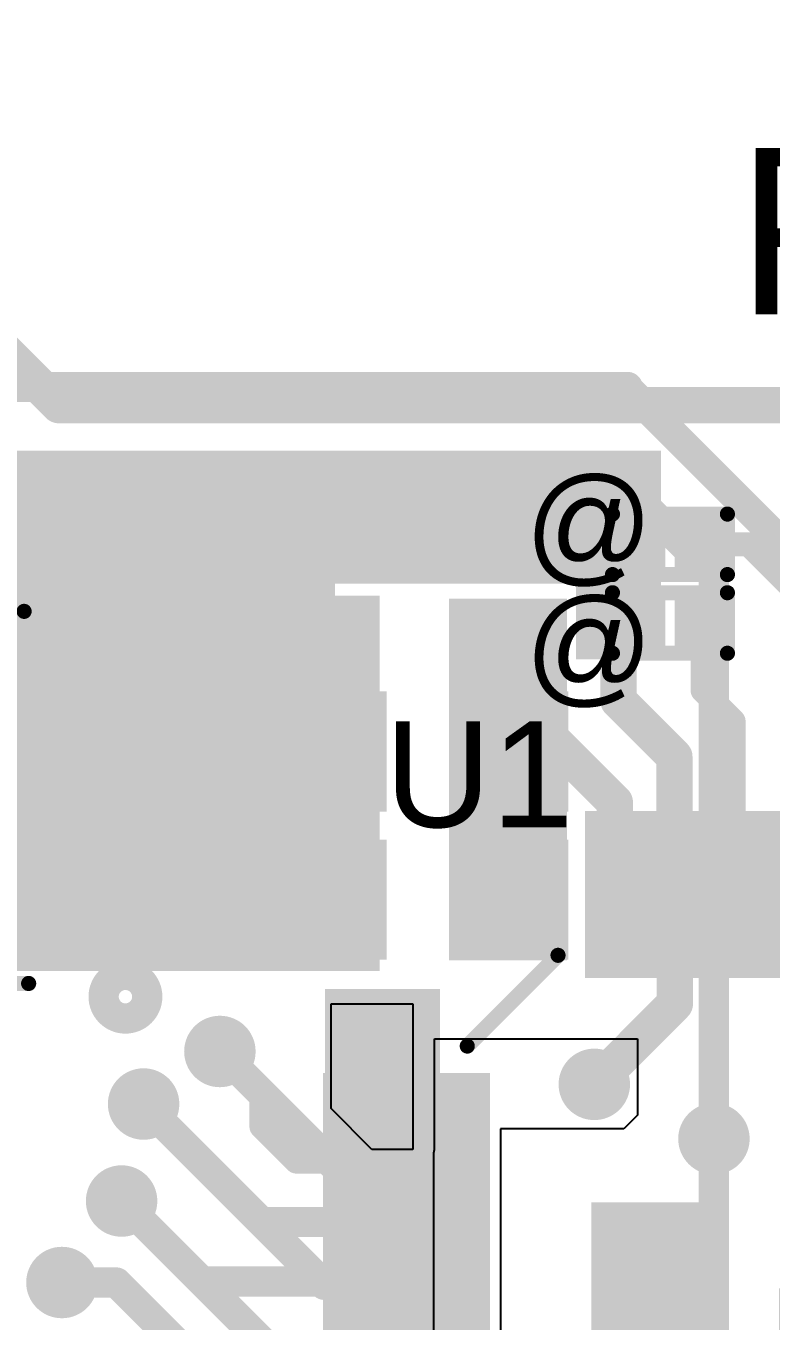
# Model space of a CAD drawing. Header units: millimetres. Extents: x -1.41 to 1.31, y -1.41 to 1.41.
# Drawn here: x -0.4249 to -0.1786, y 0.0277 to 0.4558 of the extents above; entities that cross this region are included whole.
import ezdxf

# ---------------------------------------------------------------- set-up
doc = ezdxf.new("R2010")
doc.units = ezdxf.units.MM
doc.header["$MEASUREMENT"] = 0
for name, color, linetype in [('BottomLayer', 5, 'Continuous'), ('BottomPaste', 16, 'Continuous'), ('BottomSolder', 6, 'Continuous'), ('Mechanical2', 216, 'Continuous'), ('TopLayer', 1, 'Continuous'), ('TopOverlay', 2, 'Continuous'), ('TopPaste', 8, 'Continuous'), ('TopSolder', 216, 'Continuous'), ('ViaHoleLayer', 16, 'Continuous')]:
    doc.layers.add(name, color=color, linetype=linetype)
doc.styles.add('Arial', font='', dxfattribs={"height": 0.2})
doc.styles.get('Arial').set_extended_font_data('Arial')

# ---------------------------------------------------------------- blocks, each defined once
blk = doc.blocks.new('R___0603_B_11')
at = {"layer": 'BottomLayer'}
for points in [[(-0.045, -0.0175), (-0.045, 0.0175), (-0.015, 0.0175), (-0.015, -0.0175)], [(0.015, -0.0175), (0.015, 0.0175), (0.045, 0.0175), (0.045, -0.0175)]]:
    blk.add_hatch(color=5, dxfattribs=at).paths.add_polyline_path(points)
at = {"layer": 'BottomPaste'}
for points in [[(-0.045, -0.0175), (-0.045, 0.0175), (-0.015, 0.0175), (-0.015, -0.0175)], [(0.015, -0.0175), (0.015, 0.0175), (0.045, 0.0175), (0.045, -0.0175)]]:
    blk.add_hatch(color=16, dxfattribs=at).paths.add_polyline_path(points)
at = {"layer": 'BottomSolder'}
for points in [[(-0.049, -0.0215), (-0.049, 0.0215), (-0.011, 0.0215), (-0.011, -0.0215)], [(0.011, -0.0215), (0.011, 0.0215), (0.049, 0.0215), (0.049, -0.0215)]]:
    blk.add_hatch(color=6, dxfattribs=at).paths.add_polyline_path(points)
blk = doc.blocks.new('LQFP_100_16')
at = {"layer": 'TopLayer'}
for points in [[(-0.242126, 0.28149605), (-0.242126, 0.32874015), (-0.230315, 0.32874015), (-0.230315, 0.28149605)], [(-0.2224409, 0.28149605), (-0.2224409, 0.32874015), (-0.2106299, 0.32874015), (-0.2106299, 0.28149605)], [(-0.2027558, 0.28149605), (-0.2027558, 0.32874015), (-0.1909448, 0.32874015), (-0.1909448, 0.28149605)], [(-0.32874015, 0.242126), (-0.28149605, 0.242126), (-0.28149605, 0.230315), (-0.32874015, 0.230315)], [(-0.32874015, 0.222441), (-0.28149605, 0.222441), (-0.28149605, 0.21063), (-0.32874015, 0.21063)], [(-0.32874015, 0.2027559), (-0.28149605, 0.2027559), (-0.28149605, 0.1909449), (-0.32874015, 0.1909449)], [(-0.32874015, 0.1830709), (-0.28149605, 0.1830709), (-0.28149605, 0.1712599), (-0.32874015, 0.1712599)]]:
    blk.add_hatch(color=1, dxfattribs=at).paths.add_polyline_path(points)
at = {"layer": 'TopPaste'}
for points in [[(-0.242126, 0.28149605), (-0.242126, 0.32874015), (-0.230315, 0.32874015), (-0.230315, 0.28149605)], [(-0.2224409, 0.28149605), (-0.2224409, 0.32874015), (-0.2106299, 0.32874015), (-0.2106299, 0.28149605)], [(-0.2027558, 0.28149605), (-0.2027558, 0.32874015), (-0.1909448, 0.32874015), (-0.1909448, 0.28149605)], [(-0.32874015, 0.242126), (-0.28149605, 0.242126), (-0.28149605, 0.230315), (-0.32874015, 0.230315)], [(-0.32874015, 0.222441), (-0.28149605, 0.222441), (-0.28149605, 0.21063), (-0.32874015, 0.21063)], [(-0.32874015, 0.2027559), (-0.28149605, 0.2027559), (-0.28149605, 0.1909449), (-0.32874015, 0.1909449)], [(-0.32874015, 0.1830709), (-0.28149605, 0.1830709), (-0.28149605, 0.1712599), (-0.32874015, 0.1712599)]]:
    blk.add_hatch(color=8, dxfattribs=at).paths.add_polyline_path(points)
at = {"layer": 'TopSolder'}
for points in [[(-0.246126, 0.27749605), (-0.246126, 0.33274015), (-0.226315, 0.33274015), (-0.226315, 0.27749605)], [(-0.2264409, 0.27749605), (-0.2264409, 0.33274015), (-0.2066299, 0.33274015), (-0.2066299, 0.27749605)], [(-0.2067558, 0.27749605), (-0.2067558, 0.33274015), (-0.1869448, 0.33274015), (-0.1869448, 0.27749605)], [(-0.1870708, 0.27749605), (-0.1870708, 0.33274015), (-0.1672598, 0.33274015), (-0.1672598, 0.27749605)], [(-0.33274015, 0.246126), (-0.27749605, 0.246126), (-0.27749605, 0.226315), (-0.33274015, 0.226315)], [(-0.33274015, 0.226441), (-0.27749605, 0.226441), (-0.27749605, 0.20663), (-0.33274015, 0.20663)], [(-0.33274015, 0.2067559), (-0.27749605, 0.2067559), (-0.27749605, 0.1869449), (-0.33274015, 0.1869449)], [(-0.33274015, 0.1870709), (-0.27749605, 0.1870709), (-0.27749605, 0.1672599), (-0.33274015, 0.1672599)], [(-0.33274015, 0.1673858), (-0.27749605, 0.1673858), (-0.27749605, 0.1475748), (-0.33274015, 0.1475748)]]:
    blk.add_hatch(color=216, dxfattribs=at).paths.add_polyline_path(points)
at = {"layer": 'TopOverlay', "const_width": 0.005}
blk.add_lwpolyline([(-0.285, 0.255), (-0.255, 0.285)], dxfattribs=at)
at = {"layer": 'TopOverlay'}
for points, const_width in [([(-0.25625, 0.285, 1), (-0.25375, 0.285, 1)], 0.0025), ([(-0.31, 0.255, 1), (-0.32, 0.255, 1)], 0.01), ([(-0.3225, 0.255, 1), (-0.3175, 0.255, 1)], 0.005), ([(-0.3125, 0.255, 1), (-0.3075, 0.255, 1)], 0.005), ([(-0.28625, 0.255, 1), (-0.28375, 0.255, 1)], 0.0025)]:
    blk.add_lwpolyline(points, format="xyb", close=True, dxfattribs=dict(at, const_width=const_width))
blk = doc.blocks.new('R___0201_20')
at = {"layer": 'TopLayer'}
for points in [[(-0.01614165, 0.00728345), (-0.00551175, 0.00728345), (-0.00551175, -0.00728345), (-0.01614165, -0.00728345)], [(0.00551185, 0.00728345), (0.01614175, 0.00728345), (0.01614175, -0.00728345), (0.00551185, -0.00728345)]]:
    blk.add_hatch(color=1, dxfattribs=at).paths.add_polyline_path(points)
at = {"layer": 'TopPaste'}
for points in [[(-0.01614165, 0.00728345), (-0.00551175, 0.00728345), (-0.00551175, -0.00728345), (-0.01614165, -0.00728345)], [(0.00551185, 0.00728345), (0.01614175, 0.00728345), (0.01614175, -0.00728345), (0.00551185, -0.00728345)]]:
    blk.add_hatch(color=8, dxfattribs=at).paths.add_polyline_path(points)
at = {"layer": 'TopSolder'}
for points in [[(-0.02014165, 0.01128345), (-0.00151175, 0.01128345), (-0.00151175, -0.01128345), (-0.02014165, -0.01128345)], [(0.00151185, 0.01128345), (0.02014175, 0.01128345), (0.02014175, -0.01128345), (0.00151185, -0.01128345)]]:
    blk.add_hatch(color=216, dxfattribs=at).paths.add_polyline_path(points)
at = {"layer": 'TopOverlay', "const_width": 0.005}
for points in [[(-0.019, -0.01), (-0.019, 0.01)], [(-0.019, 0.01), (0.019, 0.01)], [(0.019, -0.01), (0.019, 0.01)], [(-0.019, -0.01), (0.019, -0.01)]]:
    blk.add_lwpolyline(points, dxfattribs=at)
at = {"layer": 'TopOverlay', "const_width": 0.0025}
for points in [[(-0.02025, 0.01, 1), (-0.01775, 0.01, 1)], [(-0.02025, 0.01, 1), (-0.01775, 0.01, 1)], [(0.01775, 0.01, 1), (0.02025, 0.01, 1)], [(0.01775, 0.01, 1), (0.02025, 0.01, 1)], [(-0.02025, -0.01, 1), (-0.01775, -0.01, 1)], [(-0.02025, -0.01, 1), (-0.01775, -0.01, 1)], [(0.01775, -0.01, 1), (0.02025, -0.01, 1)], [(0.01775, -0.01, 1), (0.02025, -0.01, 1)]]:
    blk.add_lwpolyline(points, format="xyb", close=True, dxfattribs=at)
blk = doc.blocks.new('R___0201_21')
at = {"layer": 'TopLayer'}
for points in [[(-0.01614165, 0.00728345), (-0.00551175, 0.00728345), (-0.00551175, -0.00728345), (-0.01614165, -0.00728345)], [(0.00551185, 0.00728345), (0.01614175, 0.00728345), (0.01614175, -0.00728345), (0.00551185, -0.00728345)]]:
    blk.add_hatch(color=1, dxfattribs=at).paths.add_polyline_path(points)
at = {"layer": 'TopPaste'}
for points in [[(-0.01614165, 0.00728345), (-0.00551175, 0.00728345), (-0.00551175, -0.00728345), (-0.01614165, -0.00728345)], [(0.00551185, 0.00728345), (0.01614175, 0.00728345), (0.01614175, -0.00728345), (0.00551185, -0.00728345)]]:
    blk.add_hatch(color=8, dxfattribs=at).paths.add_polyline_path(points)
at = {"layer": 'TopSolder'}
for points in [[(-0.02014165, 0.01128345), (-0.00151175, 0.01128345), (-0.00151175, -0.01128345), (-0.02014165, -0.01128345)], [(0.00151185, 0.01128345), (0.02014175, 0.01128345), (0.02014175, -0.01128345), (0.00151185, -0.01128345)]]:
    blk.add_hatch(color=216, dxfattribs=at).paths.add_polyline_path(points)
at = {"layer": 'TopOverlay', "const_width": 0.005}
for points in [[(-0.019, -0.01), (-0.019, 0.01)], [(-0.019, 0.01), (0.019, 0.01)], [(0.019, -0.01), (0.019, 0.01)], [(-0.019, -0.01), (0.019, -0.01)]]:
    blk.add_lwpolyline(points, dxfattribs=at)
at = {"layer": 'TopOverlay', "const_width": 0.0025}
for points in [[(-0.02025, 0.01, 1), (-0.01775, 0.01, 1)], [(-0.02025, 0.01, 1), (-0.01775, 0.01, 1)], [(0.01775, 0.01, 1), (0.02025, 0.01, 1)], [(0.01775, 0.01, 1), (0.02025, 0.01, 1)], [(-0.02025, -0.01, 1), (-0.01775, -0.01, 1)], [(-0.02025, -0.01, 1), (-0.01775, -0.01, 1)], [(0.01775, -0.01, 1), (0.02025, -0.01, 1)], [(0.01775, -0.01, 1), (0.02025, -0.01, 1)]]:
    blk.add_lwpolyline(points, format="xyb", close=True, dxfattribs=at)
blk = doc.blocks.new('ECS__327_7_34B_C_TR_22')
at = {"layer": 'TopLayer'}
for points in [[(-0.07086615, 0.03740155), (-0.02755905, 0.03740155), (-0.02755905, -0.03740155), (-0.07086615, -0.03740155)], [(0.02755905, 0.03740155), (0.07086615, 0.03740155), (0.07086615, -0.03740155), (0.02755905, -0.03740155)]]:
    blk.add_hatch(color=1, dxfattribs=at).paths.add_polyline_path(points)
at = {"layer": 'TopPaste'}
for points in [[(-0.07086615, 0.03740155), (-0.02755905, 0.03740155), (-0.02755905, -0.03740155), (-0.07086615, -0.03740155)], [(0.02755905, 0.03740155), (0.07086615, 0.03740155), (0.07086615, -0.03740155), (0.02755905, -0.03740155)]]:
    blk.add_hatch(color=8, dxfattribs=at).paths.add_polyline_path(points)
at = {"layer": 'TopSolder'}
for points in [[(-0.07486615, 0.04140155), (-0.02355905, 0.04140155), (-0.02355905, -0.04140155), (-0.07486615, -0.04140155)], [(0.02355905, 0.04140155), (0.07486615, 0.04140155), (0.07486615, -0.04140155), (0.02355905, -0.04140155)]]:
    blk.add_hatch(color=216, dxfattribs=at).paths.add_polyline_path(points)
at = {"layer": 'TopOverlay', "const_width": 0.007874}
for points in [[(-0.026, 0.043), (-0.076, 0.043)], [(-0.076, -0.043), (-0.076, 0.043)], [(0.076, 0.043), (0.026, 0.043)], [(0.076, -0.043), (0.076, 0.043)], [(-0.026, -0.043), (-0.076, -0.043)], [(0.076, -0.043), (0.026, -0.043)]]:
    blk.add_lwpolyline(points, dxfattribs=at)
at = {"layer": 'TopOverlay'}
for points, const_width in [([(-0.0779685, 0.043, 1), (-0.0740315, 0.043, 1)], 0.003937), ([(-0.0779685, 0.043, 1), (-0.0740315, 0.043, 1)], 0.003937), ([(-0.0279685, 0.043, 1), (-0.0240315, 0.043, 1)], 0.003937), ([(0.0240315, 0.043, 1), (0.0279685, 0.043, 1)], 0.003937), ([(0.0740315, 0.043, 1), (0.0779685, 0.043, 1)], 0.003937), ([(0.0740315, 0.043, 1), (0.0779685, 0.043, 1)], 0.003937), ([(-0.0858377, 0.013, 1), (-0.0921623, 0.013, 1)], 0.01), ([(-0.0946623, 0.013, 1), (-0.0896623, 0.013, 1)], 0.005), ([(-0.0883377, 0.013, 1), (-0.0833377, 0.013, 1)], 0.005), ([(-0.0779685, -0.043, 1), (-0.0740315, -0.043, 1)], 0.003937), ([(-0.0779685, -0.043, 1), (-0.0740315, -0.043, 1)], 0.003937), ([(-0.0279685, -0.043, 1), (-0.0240315, -0.043, 1)], 0.003937), ([(0.0240315, -0.043, 1), (0.0279685, -0.043, 1)], 0.003937), ([(0.0740315, -0.043, 1), (0.0779685, -0.043, 1)], 0.003937), ([(0.0740315, -0.043, 1), (0.0779685, -0.043, 1)], 0.003937)]:
    blk.add_lwpolyline(points, format="xyb", close=True, dxfattribs=dict(at, const_width=const_width))
blk = doc.blocks.new('R___0201_B_43')
at = {"layer": 'BottomLayer'}
for points in [[(-0.01614165, 0.00728345), (-0.00551175, 0.00728345), (-0.00551175, -0.00728345), (-0.01614165, -0.00728345)], [(0.00551185, 0.00728345), (0.01614175, 0.00728345), (0.01614175, -0.00728345), (0.00551185, -0.00728345)]]:
    blk.add_hatch(color=5, dxfattribs=at).paths.add_polyline_path(points)
at = {"layer": 'BottomPaste'}
for points in [[(-0.01614165, 0.00728345), (-0.00551175, 0.00728345), (-0.00551175, -0.00728345), (-0.01614165, -0.00728345)], [(0.00551185, 0.00728345), (0.01614175, 0.00728345), (0.01614175, -0.00728345), (0.00551185, -0.00728345)]]:
    blk.add_hatch(color=16, dxfattribs=at).paths.add_polyline_path(points)
at = {"layer": 'BottomSolder'}
for points in [[(-0.02014165, 0.01128345), (-0.00151175, 0.01128345), (-0.00151175, -0.01128345), (-0.02014165, -0.01128345)], [(0.00151185, 0.01128345), (0.02014175, 0.01128345), (0.02014175, -0.01128345), (0.00151185, -0.01128345)]]:
    blk.add_hatch(color=6, dxfattribs=at).paths.add_polyline_path(points)
blk = doc.blocks.new('R___0201_B_45')
at = {"layer": 'BottomLayer'}
for points in [[(-0.01614165, 0.00728345), (-0.00551175, 0.00728345), (-0.00551175, -0.00728345), (-0.01614165, -0.00728345)], [(0.00551185, 0.00728345), (0.01614175, 0.00728345), (0.01614175, -0.00728345), (0.00551185, -0.00728345)]]:
    blk.add_hatch(color=5, dxfattribs=at).paths.add_polyline_path(points)
at = {"layer": 'BottomPaste'}
for points in [[(-0.01614165, 0.00728345), (-0.00551175, 0.00728345), (-0.00551175, -0.00728345), (-0.01614165, -0.00728345)], [(0.00551185, 0.00728345), (0.01614175, 0.00728345), (0.01614175, -0.00728345), (0.00551185, -0.00728345)]]:
    blk.add_hatch(color=16, dxfattribs=at).paths.add_polyline_path(points)
at = {"layer": 'BottomSolder'}
for points in [[(-0.02014165, 0.01128345), (-0.00151175, 0.01128345), (-0.00151175, -0.01128345), (-0.02014165, -0.01128345)], [(0.00151185, 0.01128345), (0.02014175, 0.01128345), (0.02014175, -0.01128345), (0.00151185, -0.01128345)]]:
    blk.add_hatch(color=6, dxfattribs=at).paths.add_polyline_path(points)
blk = doc.blocks.new('R___0201_B_47')
at = {"layer": 'BottomLayer'}
for points in [[(-0.01614165, 0.00728345), (-0.00551175, 0.00728345), (-0.00551175, -0.00728345), (-0.01614165, -0.00728345)], [(0.00551185, 0.00728345), (0.01614175, 0.00728345), (0.01614175, -0.00728345), (0.00551185, -0.00728345)]]:
    blk.add_hatch(color=5, dxfattribs=at).paths.add_polyline_path(points)
at = {"layer": 'BottomPaste'}
for points in [[(-0.01614165, 0.00728345), (-0.00551175, 0.00728345), (-0.00551175, -0.00728345), (-0.01614165, -0.00728345)], [(0.00551185, 0.00728345), (0.01614175, 0.00728345), (0.01614175, -0.00728345), (0.00551185, -0.00728345)]]:
    blk.add_hatch(color=16, dxfattribs=at).paths.add_polyline_path(points)
at = {"layer": 'BottomSolder'}
for points in [[(-0.02014165, 0.01128345), (-0.00151175, 0.01128345), (-0.00151175, -0.01128345), (-0.02014165, -0.01128345)], [(0.00151185, 0.01128345), (0.02014175, 0.01128345), (0.02014175, -0.01128345), (0.00151185, -0.01128345)]]:
    blk.add_hatch(color=6, dxfattribs=at).paths.add_polyline_path(points)
blk = doc.blocks.new('8_TSSOP_77')
at = {"layer": 'TopLayer'}
for points in [[(-0.144685, 0.04724415), (-0.0875984, 0.04724415), (-0.0875984, 0.02952765), (-0.144685, 0.02952765)], [(0.0875985, 0.04724415), (0.1446851, 0.04724415), (0.1446851, 0.02952765), (0.0875985, 0.02952765)], [(-0.144685, 0.02165355), (-0.0875984, 0.02165355), (-0.0875984, 0.00393705), (-0.144685, 0.00393705)], [(0.0875985, 0.02165355), (0.1446851, 0.02165355), (0.1446851, 0.00393705), (0.0875985, 0.00393705)], [(-0.144685, -0.00393695), (-0.0875984, -0.00393695), (-0.0875984, -0.02165345), (-0.144685, -0.02165345)], [(0.0875985, -0.00393695), (0.1446851, -0.00393695), (0.1446851, -0.02165345), (0.0875985, -0.02165345)], [(-0.144685, -0.02952755), (-0.0875984, -0.02952755), (-0.0875984, -0.04724405), (-0.144685, -0.04724405)], [(0.0875985, -0.02952755), (0.1446851, -0.02952755), (0.1446851, -0.04724405), (0.0875985, -0.04724405)]]:
    blk.add_hatch(color=1, dxfattribs=at).paths.add_polyline_path(points)
at = {"layer": 'TopPaste'}
for points in [[(-0.144685, 0.04724415), (-0.0875984, 0.04724415), (-0.0875984, 0.02952765), (-0.144685, 0.02952765)], [(0.0875985, 0.04724415), (0.1446851, 0.04724415), (0.1446851, 0.02952765), (0.0875985, 0.02952765)], [(-0.144685, 0.02165355), (-0.0875984, 0.02165355), (-0.0875984, 0.00393705), (-0.144685, 0.00393705)], [(0.0875985, 0.02165355), (0.1446851, 0.02165355), (0.1446851, 0.00393705), (0.0875985, 0.00393705)], [(-0.144685, -0.00393695), (-0.0875984, -0.00393695), (-0.0875984, -0.02165345), (-0.144685, -0.02165345)], [(0.0875985, -0.00393695), (0.1446851, -0.00393695), (0.1446851, -0.02165345), (0.0875985, -0.02165345)], [(-0.144685, -0.02952755), (-0.0875984, -0.02952755), (-0.0875984, -0.04724405), (-0.144685, -0.04724405)], [(0.0875985, -0.02952755), (0.1446851, -0.02952755), (0.1446851, -0.04724405), (0.0875985, -0.04724405)]]:
    blk.add_hatch(color=8, dxfattribs=at).paths.add_polyline_path(points)
at = {"layer": 'TopSolder'}
for points in [[(-0.148685, 0.05124415), (-0.0835984, 0.05124415), (-0.0835984, 0.02552765), (-0.148685, 0.02552765)], [(0.0835985, 0.05124415), (0.1486851, 0.05124415), (0.1486851, 0.02552765), (0.0835985, 0.02552765)], [(-0.148685, 0.02565355), (-0.0835984, 0.02565355), (-0.0835984, -6.295e-05), (-0.148685, -6.295e-05)], [(0.0835985, 0.02565355), (0.1486851, 0.02565355), (0.1486851, -6.295e-05), (0.0835985, -6.295e-05)], [(-0.148685, 6.305e-05), (-0.0835984, 6.305e-05), (-0.0835984, -0.02565345), (-0.148685, -0.02565345)], [(0.0835985, 6.305e-05), (0.1486851, 6.305e-05), (0.1486851, -0.02565345), (0.0835985, -0.02565345)], [(-0.148685, -0.02552755), (-0.0835984, -0.02552755), (-0.0835984, -0.05124405), (-0.148685, -0.05124405)], [(0.0835985, -0.02552755), (0.1486851, -0.02552755), (0.1486851, -0.05124405), (0.0835985, -0.05124405)]]:
    blk.add_hatch(color=216, dxfattribs=at).paths.add_polyline_path(points)
at = {"layer": 'TopOverlay'}
for points, const_width in [([(-0.1097889, 0.0653701, 1), (-0.1242111, 0.0653701, 1)], 0.01), ([(-0.1267111, 0.0653701, 1), (-0.1217111, 0.0653701, 1)], 0.005), ([(-0.1122889, 0.0653701, 1), (-0.1072889, 0.0653701, 1)], 0.005), ([(-0.08625, 0.061, 1), (-0.08375, 0.061, 1)], 0.0025), ([(0.08275, 0.061, 1), (0.08525, 0.061, 1)], 0.0025), ([(-0.08475, -0.062, 1), (-0.08225, -0.062, 1)], 0.0025), ([(0.08425, -0.062, 1), (0.08675, -0.062, 1)], 0.0025)]:
    blk.add_lwpolyline(points, format="xyb", close=True, dxfattribs=dict(at, const_width=const_width))
at = {"layer": 'TopOverlay', "const_width": 0.005}
for points in [[(0.084, 0.061), (-0.085, 0.061)], [(0.0855, -0.062), (-0.0835, -0.062)]]:
    blk.add_lwpolyline(points, dxfattribs=at)
blk = doc.blocks.new('C__0603_B_102')
at = {"layer": 'BottomLayer'}
for points in [[(-0.045, -0.0175), (-0.045, 0.0175), (-0.015, 0.0175), (-0.015, -0.0175)], [(0.015, -0.0175), (0.015, 0.0175), (0.045, 0.0175), (0.045, -0.0175)]]:
    blk.add_hatch(color=5, dxfattribs=at).paths.add_polyline_path(points)
at = {"layer": 'BottomPaste'}
for points in [[(-0.045, -0.0175), (-0.045, 0.0175), (-0.015, 0.0175), (-0.015, -0.0175)], [(0.015, -0.0175), (0.015, 0.0175), (0.045, 0.0175), (0.045, -0.0175)]]:
    blk.add_hatch(color=16, dxfattribs=at).paths.add_polyline_path(points)
at = {"layer": 'BottomSolder'}
for points in [[(-0.0473622, -0.0198622), (-0.0473622, 0.0198622), (-0.0126378, 0.0198622), (-0.0126378, -0.0198622)], [(0.0126378, -0.0198622), (0.0126378, 0.0198622), (0.0473622, 0.0198622), (0.0473622, -0.0198622)]]:
    blk.add_hatch(color=6, dxfattribs=at).paths.add_polyline_path(points)
blk = doc.blocks.new('C__0603_B_108')
at = {"layer": 'BottomLayer'}
for points in [[(-0.045, -0.0175), (-0.045, 0.0175), (-0.015, 0.0175), (-0.015, -0.0175)], [(0.015, -0.0175), (0.015, 0.0175), (0.045, 0.0175), (0.045, -0.0175)]]:
    blk.add_hatch(color=5, dxfattribs=at).paths.add_polyline_path(points)
at = {"layer": 'BottomPaste'}
for points in [[(-0.045, -0.0175), (-0.045, 0.0175), (-0.015, 0.0175), (-0.015, -0.0175)], [(0.015, -0.0175), (0.015, 0.0175), (0.045, 0.0175), (0.045, -0.0175)]]:
    blk.add_hatch(color=16, dxfattribs=at).paths.add_polyline_path(points)
at = {"layer": 'BottomSolder'}
for points in [[(-0.0473622, -0.0198622), (-0.0473622, 0.0198622), (-0.0126378, 0.0198622), (-0.0126378, -0.0198622)], [(0.0126378, -0.0198622), (0.0126378, 0.0198622), (0.0473622, 0.0198622), (0.0473622, -0.0198622)]]:
    blk.add_hatch(color=6, dxfattribs=at).paths.add_polyline_path(points)

msp = doc.modelspace()

# ---------------------------------------------------------------- hatches: boundary and pattern name
at = {"layer": 'BottomLayer'}
for points in [[(-0.308, 0.267472), (-0.6044536, 0.267472), (-0.6044536, 0.143472), (-0.308, 0.143472)], [(-0.285, 0.146944), (-0.246, 0.146944), (-0.246, 0.266472), (-0.285, 0.266472)], [(-0.319, 0.058472), (-0.298, 0.058472), (-0.298, 0.076472), (-0.319, 0.076472)], [(-0.238, -0.003), (-0.202, -0.003), (-0.202, 0.067), (-0.238, 0.067)]]:
    msp.add_hatch(color=5, dxfattribs=at).paths.add_polyline_path(points)
h = msp.add_hatch(color=5, dxfattribs=at)
edge = h.paths.add_edge_path()
edge.add_arc((-0.339, 0.251472), 0.011811, 0, 360)
h = msp.add_hatch(color=5, dxfattribs=at)
edge = h.paths.add_edge_path()
edge.add_arc((-0.266, 0.252472), 0.011811, 0, 360)
h = msp.add_hatch(color=5, dxfattribs=at)
edge = h.paths.add_edge_path()
edge.add_arc((-0.36078, 0.1168402), 0.011811, 0, 360)
h = msp.add_hatch(color=5, dxfattribs=at)
edge = h.paths.add_edge_path()
edge.add_arc((-0.3104023, 0.118937), 0.011811, 0, 360)
h = msp.add_hatch(color=5, dxfattribs=at)
edge = h.paths.add_edge_path()
edge.add_arc((-0.237, 0.105972), 0.011811, 0, 360)
h = msp.add_hatch(color=5, dxfattribs=at)
edge = h.paths.add_edge_path()
edge.add_arc((-0.386, 0.099472), 0.011811, 0, 360)
h = msp.add_hatch(color=5, dxfattribs=at)
edge = h.paths.add_edge_path()
edge.add_arc((-0.1974554, 0.087972), 0.011811, 0, 360)
h = msp.add_hatch(color=5, dxfattribs=at)
edge = h.paths.add_edge_path()
edge.add_arc((-0.3932763, 0.0674124), 0.011811, 0, 360)
h = msp.add_hatch(color=5, dxfattribs=at)
edge = h.paths.add_edge_path()
edge.add_arc((-0.2222664, 0.0515905), 0.011811, 0, 360)
h = msp.add_hatch(color=5, dxfattribs=at)
edge = h.paths.add_edge_path()
edge.add_arc((-0.413, 0.040472), 0.011811, 0, 360)
at = {"layer": 'TopLayer'}
for points in [[(-0.3227402, 0.315472), (-0.474, 0.315472), (-0.474, 0.145944), (-0.3227402, 0.145944)], [(-0.215, 0.271472), (-0.215, 0.315472), (-0.466, 0.315472), (-0.466, 0.271472)], [(-0.243, 0.246472), (-0.215, 0.246472), (-0.215, 0.314472), (-0.243, 0.314472)], [(-0.326, 0.0935075), (-0.288, 0.0935075), (-0.288, 0.1374719), (-0.326, 0.1374719)]]:
    msp.add_hatch(color=1, dxfattribs=at).paths.add_polyline_path(points)
h = msp.add_hatch(color=1, dxfattribs=at)
edge = h.paths.add_edge_path()
edge.add_arc((-0.339, 0.251472), 0.011811, 0, 360)
h = msp.add_hatch(color=1, dxfattribs=at)
edge = h.paths.add_edge_path()
edge.add_arc((-0.266, 0.252472), 0.011811, 0, 360)
h = msp.add_hatch(color=1, dxfattribs=at)
edge = h.paths.add_edge_path()
edge.add_arc((-0.36078, 0.1168402), 0.011811, 0, 360)
h = msp.add_hatch(color=1, dxfattribs=at)
edge = h.paths.add_edge_path()
edge.add_arc((-0.3104023, 0.118937), 0.011811, 0, 360)
h = msp.add_hatch(color=1, dxfattribs=at)
edge = h.paths.add_edge_path()
edge.add_arc((-0.237, 0.105972), 0.011811, 0, 360)
h = msp.add_hatch(color=1, dxfattribs=at)
edge = h.paths.add_edge_path()
edge.add_arc((-0.386, 0.099472), 0.011811, 0, 360)
h = msp.add_hatch(color=1, dxfattribs=at)
edge = h.paths.add_edge_path()
edge.add_arc((-0.1974554, 0.087972), 0.011811, 0, 360)
h = msp.add_hatch(color=1, dxfattribs=at)
edge = h.paths.add_edge_path()
edge.add_arc((-0.3932763, 0.0674124), 0.011811, 0, 360)
h = msp.add_hatch(color=1, dxfattribs=at)
edge = h.paths.add_edge_path()
edge.add_arc((-0.2222664, 0.0515905), 0.011811, 0, 360)
h = msp.add_hatch(color=1, dxfattribs=at)
edge = h.paths.add_edge_path()
edge.add_arc((-0.413, 0.040472), 0.011811, 0, 360)
at = {"layer": 'ViaHoleLayer'}
h = msp.add_hatch(color=16, dxfattribs=at)
edge = h.paths.add_edge_path()
edge.add_arc((-0.339, 0.251472), 0.0059055, 0, 360)
h = msp.add_hatch(color=16, dxfattribs=at)
edge = h.paths.add_edge_path()
edge.add_arc((-0.266, 0.252472), 0.0059055, 0, 360)
h = msp.add_hatch(color=16, dxfattribs=at)
edge = h.paths.add_edge_path()
edge.add_arc((-0.3104023, 0.118937), 0.0059055, 0, 360)
h = msp.add_hatch(color=16, dxfattribs=at)
edge = h.paths.add_edge_path()
edge.add_arc((-0.36078, 0.1168402), 0.0059055, 0, 360)
h = msp.add_hatch(color=16, dxfattribs=at)
edge = h.paths.add_edge_path()
edge.add_arc((-0.237, 0.105972), 0.0059055, 0, 360)
h = msp.add_hatch(color=16, dxfattribs=at)
edge = h.paths.add_edge_path()
edge.add_arc((-0.386, 0.099472), 0.0059055, 0, 360)
h = msp.add_hatch(color=16, dxfattribs=at)
edge = h.paths.add_edge_path()
edge.add_arc((-0.1974554, 0.087972), 0.0059055, 0, 360)
h = msp.add_hatch(color=16, dxfattribs=at)
edge = h.paths.add_edge_path()
edge.add_arc((-0.3932763, 0.0674124), 0.0059055, 0, 360)
h = msp.add_hatch(color=16, dxfattribs=at)
edge = h.paths.add_edge_path()
edge.add_arc((-0.2222664, 0.0515905), 0.0059055, 0, 360)
h = msp.add_hatch(color=16, dxfattribs=at)
edge = h.paths.add_edge_path()
edge.add_arc((-0.413, 0.040472), 0.0059055, 0, 360)

# ---------------------------------------------------------------- linework, layer by layer
at = {"layer": 'BottomLayer'}
for p, q in [((-0.324, 0.097972), (-0.324, 0.1326019)), ((-0.324, 0.1326019), (-0.297, 0.1326019)), ((-0.297, 0.1326019), (-0.297, 0.084472)), ((-0.2898629, 0.084472), (-0.2898629, 0.121)), ((-0.2898629, 0.121), (-0.222685, 0.121)), ((-0.222685, 0.121), (-0.222685, 0.0957869)), ((-0.3105, 0.084472), (-0.324, 0.097972)), ((-0.222685, 0.0957869), (-0.22725, 0.091222)), ((-0.22725, 0.091222), (-0.267997, 0.091222)), ((-0.267997, 0.091222), (-0.267997, -0.0453693)), ((-0.297, 0.084472), (-0.3105, 0.084472)), ((-0.2900916, 0.0833223), (-0.2898629, 0.084472)), ((-0.2900916, -0.0395078), (-0.2900916, 0.0833223))]:
    msp.add_line(p, q, dxfattribs=at)
for points, const_width in [([(-0.566, 0.336472), (-0.226, 0.336472)], 0.01), ([(-0.226, 0.336), (-0.1660602, 0.2760602)], 0.01), ([(-0.534, 0.305472), (-0.2286172, 0.305472)], 0.01), ([(-0.2286172, 0.305472), (-0.1974554, 0.2743102)], 0.01), ([(-0.1974554, 0.088), (-0.1974554, 0.2743102)], 0.01), ([(-0.339, 0.162), (-0.339, 0.251472)], 0.025), ([(-0.36078, 0.1168402), (-0.3154118, 0.071472)], 0.01), ([(-0.3094023, 0.1153745), (-0.3094023, 0.1189369)], 0.008), ([(-0.386, 0.099472), (-0.326238, 0.03971)], 0.01), ([(-0.3154118, 0.071472), (-0.314, 0.071472)], 0.01), ([(-0.314, 0.071472), (-0.3127252, 0.0701972)], 0.01), ([(-0.3127252, 0.0681972), (-0.3127252, 0.0701972)], 0.01), ([(-0.3932763, 0.0674124), (-0.3932762, 0.0674124)], 0.01), ([(-0.3932762, 0.0674124), (-0.3390038, 0.01314)], 0.01), ([(-0.413, 0.040472), (-0.395, 0.040472)], 0.01), ([(-0.395, 0.040472), (-0.341098, -0.01343)], 0.01), ([(-0.326238, 0.03971), (-0.3060063, 0.03971)], 0.01)]:
    msp.add_lwpolyline(points, dxfattribs=dict(at, const_width=const_width))
for points, const_width in [([(-0.2285, 0.336472, 1), (-0.2235, 0.336472, 1)], 0.005), ([(-0.2285, 0.336, 1), (-0.2235, 0.336, 1)], 0.005), ([(-0.2311172, 0.305472, 1), (-0.2261172, 0.305472, 1)], 0.005), ([(-0.2311172, 0.305472, 1), (-0.2261172, 0.305472, 1)], 0.005), ([(-0.1999554, 0.2743102, 1), (-0.1949554, 0.2743102, 1)], 0.005), ([(-0.1999554, 0.2743102, 1), (-0.1949554, 0.2743102, 1)], 0.005), ([(-0.34525, 0.251472, 1), (-0.33275, 0.251472, 1)], 0.0125), ([(-0.34525, 0.162, 1), (-0.33275, 0.162, 1)], 0.0125), ([(-0.36328, 0.1168402, 1), (-0.35828, 0.1168402, 1)], 0.005), ([(-0.3114023, 0.1189369, 1), (-0.3074023, 0.1189369, 1)], 0.004), ([(-0.3114023, 0.1153745, 1), (-0.3074023, 0.1153745, 1)], 0.004), ([(-0.3885, 0.099472, 1), (-0.3835, 0.099472, 1)], 0.005), ([(-0.1999554, 0.088, 1), (-0.1949554, 0.088, 1)], 0.005), ([(-0.3179118, 0.071472, 1), (-0.3129118, 0.071472, 1)], 0.005), ([(-0.3179118, 0.071472, 1), (-0.3129118, 0.071472, 1)], 0.005), ([(-0.3165, 0.071472, 1), (-0.3115, 0.071472, 1)], 0.005), ([(-0.3165, 0.071472, 1), (-0.3115, 0.071472, 1)], 0.005), ([(-0.3152252, 0.0701972, 1), (-0.3102252, 0.0701972, 1)], 0.005), ([(-0.3152252, 0.0701972, 1), (-0.3102252, 0.0701972, 1)], 0.005), ([(-0.3152252, 0.0681972, 1), (-0.3102252, 0.0681972, 1)], 0.005), ([(-0.3957763, 0.0674124, 1), (-0.3907763, 0.0674124, 1)], 0.005), ([(-0.3957762, 0.0674124, 1), (-0.3907762, 0.0674124, 1)], 0.005), ([(-0.3957762, 0.0674124, 1), (-0.3907762, 0.0674124, 1)], 0.005), ([(-0.4155, 0.040472, 1), (-0.4105, 0.040472, 1)], 0.005), ([(-0.3975, 0.040472, 1), (-0.3925, 0.040472, 1)], 0.005), ([(-0.3975, 0.040472, 1), (-0.3925, 0.040472, 1)], 0.005), ([(-0.328738, 0.03971, 1), (-0.323738, 0.03971, 1)], 0.005), ([(-0.328738, 0.03971, 1), (-0.323738, 0.03971, 1)], 0.005), ([(-0.3085063, 0.03971, 1), (-0.3035063, 0.03971, 1)], 0.005)]:
    msp.add_lwpolyline(points, format="xyb", close=True, dxfattribs=dict(at, const_width=const_width))
at = {"layer": 'Mechanical2', "const_width": 0.015}
msp.add_lwpolyline([(1.304531, -0.5015878, -5.376896980783756), (1.3038379, 0.5033866)], format="xyb", dxfattribs=at)
at = {"layer": 'TopLayer'}
for points, const_width in [([(-0.447, 0.363472), (-0.414, 0.330472)], 0.012), ([(-0.414, 0.330472), (-0.164, 0.330472)], 0.012), ([(-0.339, 0.288972), (-0.3295, 0.298472)], 0.025), ([(-0.2368267, 0.298472), (-0.2228267, 0.284472)], 0.012), ([(-0.339, 0.251472), (-0.339, 0.288972)], 0.025), ([(-0.201, 0.284472), (-0.186, 0.284472)], 0.008), ([(-0.186, 0.284472), (-0.1711653, 0.2696373)], 0.008), ([(-0.229, 0.2327489), (-0.229, 0.280472)], 0.012), ([(-0.2011732, 0.2361885), (-0.2011732, 0.258472)], 0.008), ([(-0.266, 0.252472), (-0.265655, 0.252127)], 0.012), ([(-0.265655, 0.234658), (-0.265655, 0.252127)], 0.012), ([(-0.265655, 0.234658), (-0.2302205, 0.1992235)], 0.012), ([(-0.2011732, 0.2361885), (-0.191, 0.2260153)], 0.008), ([(-0.229, 0.2327489), (-0.2105354, 0.2142843)], 0.012), ([(-0.191, 0.168472), (-0.191, 0.2260153)], 0.008), ([(-0.2105354, 0.161748), (-0.2105354, 0.2142843)], 0.012), ([(-0.2302205, 0.1863702), (-0.2302205, 0.1992235)], 0.012), ([(-0.2103701, 0.1326019), (-0.2103701, 0.161748)], 0.012), ([(-0.237, 0.105972), (-0.2103701, 0.1326019)], 0.012), ([(-0.36078, 0.1168402), (-0.3470083, 0.1030685)], 0.008), ([(-0.3470083, 0.0920084), (-0.3470083, 0.1030685)], 0.008), ([(-0.386, 0.099472), (-0.3470083, 0.0604803)], 0.01), ([(-0.3470083, 0.0920084), (-0.3354719, 0.080472)], 0.008), ([(-0.1974554, -0.1405446), (-0.1974554, 0.087972)], 0.01), ([(-0.3354719, 0.080472), (-0.3000263, 0.080472)], 0.008), ([(-0.3932763, 0.0674124), (-0.3932762, 0.0674124)], 0.01), ([(-0.3932762, 0.0674124), (-0.3666591, 0.0407953)], 0.01), ([(-0.3470083, 0.0604803), (-0.2924073, 0.0604803)], 0.01), ([(-0.413, 0.040472), (-0.395, 0.040472)], 0.01), ([(-0.395, 0.040472), (-0.3756382, 0.0211102)], 0.01), ([(-0.3666591, 0.0407953), (-0.2926266, 0.0407953)], 0.01)]:
    msp.add_lwpolyline(points, dxfattribs=dict(at, const_width=const_width))
for points, const_width in [([(-0.417, 0.330472, 1), (-0.411, 0.330472, 1)], 0.006), ([(-0.417, 0.330472, 1), (-0.411, 0.330472, 1)], 0.006), ([(-0.33575, 0.298472, 1), (-0.32325, 0.298472, 1)], 0.0125), ([(-0.2398267, 0.298472, 1), (-0.2338267, 0.298472, 1)], 0.006), ([(-0.34525, 0.288972, 1), (-0.33275, 0.288972, 1)], 0.0125), ([(-0.34525, 0.288972, 1), (-0.33275, 0.288972, 1)], 0.0125), ([(-0.2258267, 0.284472, 1), (-0.2198267, 0.284472, 1)], 0.006), ([(-0.203, 0.284472, 1), (-0.199, 0.284472, 1)], 0.004), ([(-0.188, 0.284472, 1), (-0.184, 0.284472, 1)], 0.004), ([(-0.188, 0.284472, 1), (-0.184, 0.284472, 1)], 0.004), ([(-0.232, 0.280472, 1), (-0.226, 0.280472, 1)], 0.006), ([(-0.34525, 0.251472, 1), (-0.33275, 0.251472, 1)], 0.0125), ([(-0.2031732, 0.258472, 1), (-0.1991732, 0.258472, 1)], 0.004), ([(-0.269, 0.252472, 1), (-0.263, 0.252472, 1)], 0.006), ([(-0.268655, 0.252127, 1), (-0.262655, 0.252127, 1)], 0.006), ([(-0.268655, 0.252127, 1), (-0.262655, 0.252127, 1)], 0.006), ([(-0.268655, 0.234658, 1), (-0.262655, 0.234658, 1)], 0.006), ([(-0.268655, 0.234658, 1), (-0.262655, 0.234658, 1)], 0.006), ([(-0.2031732, 0.2361885, 1), (-0.1991732, 0.2361885, 1)], 0.004), ([(-0.2031732, 0.2361885, 1), (-0.1991732, 0.2361885, 1)], 0.004), ([(-0.232, 0.2327489, 1), (-0.226, 0.2327489, 1)], 0.006), ([(-0.232, 0.2327489, 1), (-0.226, 0.2327489, 1)], 0.006), ([(-0.193, 0.2260153, 1), (-0.189, 0.2260153, 1)], 0.004), ([(-0.193, 0.2260153, 1), (-0.189, 0.2260153, 1)], 0.004), ([(-0.2135354, 0.2142843, 1), (-0.2075354, 0.2142843, 1)], 0.006), ([(-0.2135354, 0.2142843, 1), (-0.2075354, 0.2142843, 1)], 0.006), ([(-0.2332205, 0.1992235, 1), (-0.2272205, 0.1992235, 1)], 0.006), ([(-0.2332205, 0.1992235, 1), (-0.2272205, 0.1992235, 1)], 0.006), ([(-0.2332205, 0.1863702, 1), (-0.2272205, 0.1863702, 1)], 0.006), ([(-0.193, 0.168472, 1), (-0.189, 0.168472, 1)], 0.004), ([(-0.2135354, 0.161748, 1), (-0.2075354, 0.161748, 1)], 0.006), ([(-0.2133701, 0.161748, 1), (-0.2073701, 0.161748, 1)], 0.006), ([(-0.2133701, 0.1326019, 1), (-0.2073701, 0.1326019, 1)], 0.006), ([(-0.2133701, 0.1326019, 1), (-0.2073701, 0.1326019, 1)], 0.006), ([(-0.36278, 0.1168402, 1), (-0.35878, 0.1168402, 1)], 0.004), ([(-0.24, 0.105972, 1), (-0.234, 0.105972, 1)], 0.006), ([(-0.3490083, 0.1030685, 1), (-0.3450083, 0.1030685, 1)], 0.004), ([(-0.3490083, 0.1030685, 1), (-0.3450083, 0.1030685, 1)], 0.004), ([(-0.3885, 0.099472, 1), (-0.3835, 0.099472, 1)], 0.005), ([(-0.3490083, 0.0920084, 1), (-0.3450083, 0.0920084, 1)], 0.004), ([(-0.3490083, 0.0920084, 1), (-0.3450083, 0.0920084, 1)], 0.004), ([(-0.1999554, 0.087972, 1), (-0.1949554, 0.087972, 1)], 0.005), ([(-0.3374719, 0.080472, 1), (-0.3334719, 0.080472, 1)], 0.004), ([(-0.3374719, 0.080472, 1), (-0.3334719, 0.080472, 1)], 0.004), ([(-0.3020263, 0.080472, 1), (-0.2980263, 0.080472, 1)], 0.004), ([(-0.3957763, 0.0674124, 1), (-0.3907763, 0.0674124, 1)], 0.005), ([(-0.3957762, 0.0674124, 1), (-0.3907762, 0.0674124, 1)], 0.005), ([(-0.3957762, 0.0674124, 1), (-0.3907762, 0.0674124, 1)], 0.005), ([(-0.3495083, 0.0604803, 1), (-0.3445083, 0.0604803, 1)], 0.005), ([(-0.3495083, 0.0604803, 1), (-0.3445083, 0.0604803, 1)], 0.005), ([(-0.2949073, 0.0604803, 1), (-0.2899073, 0.0604803, 1)], 0.005), ([(-0.4155, 0.040472, 1), (-0.4105, 0.040472, 1)], 0.005), ([(-0.3975, 0.040472, 1), (-0.3925, 0.040472, 1)], 0.005), ([(-0.3975, 0.040472, 1), (-0.3925, 0.040472, 1)], 0.005), ([(-0.3691591, 0.0407953, 1), (-0.3641591, 0.0407953, 1)], 0.005), ([(-0.3691591, 0.0407953, 1), (-0.3641591, 0.0407953, 1)], 0.005), ([(-0.2951266, 0.0407953, 1), (-0.2901266, 0.0407953, 1)], 0.005)]:
    msp.add_lwpolyline(points, format="xyb", close=True, dxfattribs=dict(at, const_width=const_width))

# ---------------------------------------------------------------- block references
for name, p in [('R___0201_21', (-0.212, 0.284472)), ('R___0201_20', (-0.212, 0.258472)), ('LQFP_100_16', (0.006, -0.1363701)), ('R___0603_B_11', (-0.1870016, 0.017))]:
    msp.add_blockref(name, p)
for name, p, rotation in [('8_TSSOP_77', (-0.509, 0.2003141), 180), ('C__0603_B_108', (-0.293, 0.216), 180), ('C__0603_B_102', (-0.293, 0.167), 180), ('R___0201_B_47', (-0.2940039, 0.0925075), 180), ('R___0201_B_45', (-0.2940039, 0.06628), 180), ('R___0201_B_43', (-0.2940039, 0.03971), 180), ('ECS__327_7_34B_C_TR_22', (-0.462, -0.05837), 270)]:
    msp.add_blockref(name, p, dxfattribs=dict(rotation=rotation))

# ---------------------------------------------------------------- texts
at = {"layer": 'TopOverlay', "style": 'Arial'}
for s, height, p in [('FB1', 0.055, (-0.19, 0.360472)), ('U1', 0.035, (-0.3063258, 0.1909777))]:
    msp.add_text(s, height=height, dxfattribs=at).set_placement(p)
for p in [(-0.26, 0.276472), (-0.26, 0.236472)]:
    msp.add_text('@', height=0.03, rotation=360, dxfattribs=at).set_placement(p)

doc.saveas('drawing.dxf')
